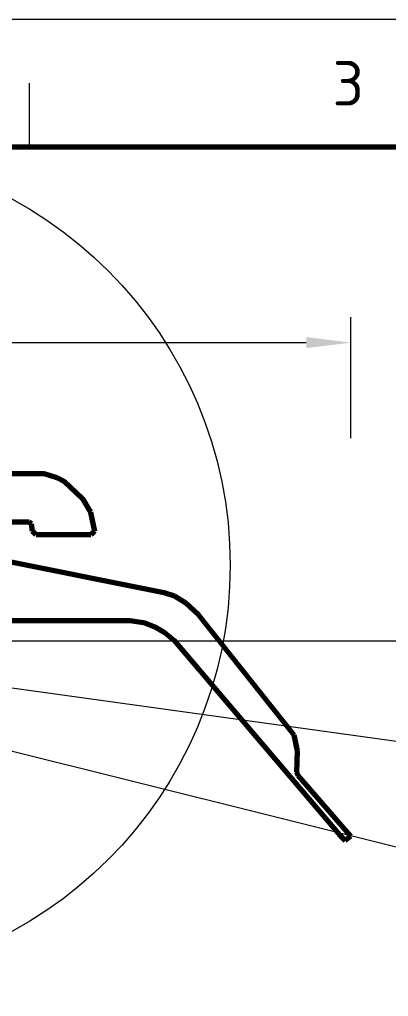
# Model space of a CAD drawing. Header units: millimetres. Extents: x 0 to 2208, y 0 to 420.
# Drawn here: x 109.2 to 138.2, y 220.4 to 297 of the extents above; entities that cross this region are included whole.
import ezdxf
from ezdxf.enums import TextEntityAlignment as Align

# ---------------------------------------------------------------- set-up
doc = ezdxf.new("R2010")
doc.units = ezdxf.units.MM
doc.linetypes.add('IRAM-E-TRAZOS', pattern=[5, 4, -1])
for name, color, linetype, lineweight in [('01-VISIBLE', 7, 'CONTINUOUS', 70), ('02-OCULTA', 4, 'IRAM-E-TRAZOS', 35), ('04-COTA', 3, 'CONTINUOUS', 18), ('06-TEXTO', 7, 'CONTINUOUS', 25), ('07-RECUADRO', 7, 'CONTINUOUS', 70), ('08-FINA', 5, 'CONTINUOUS', 18)]:
    doc.layers.add(name, color=color, linetype=linetype, lineweight=lineweight)
doc.styles.add('ISO3098', font='isocpeur.ttf')
doc.dimstyles.new('FLAMA-IRAM', dxfattribs={"dimtxt": 3.5, "dimasz": 3.5, "dimexe": 2, "dimexo": 1.5, "dimgap": 1, "dimtad": 1, "dimdec": 1, "dimtxsty": 'ISO3098', "dimblk": 'IRAM_FLECHA', "dimblk1": 'IRAM_FLECHA', "dimblk2": 'IRAM_FLECHA', "dimcen": 2.5, "dimclrd": 256, "dimclre": 256, "dimclrt": 256, "dimazin": 3, "dimtfac": 1, "dimtmove": 0, "dimatfit": 3, "dimlwd": 18, "dimlwe": 18})

# ---------------------------------------------------------------- blocks, each defined once
blk = doc.blocks.new('IRAM_FLECHA')
blk.add_solid([(0, 0), (-1, 0.125), (-1, -0.125)])

msp = doc.modelspace()

# ---------------------------------------------------------------- linework, layer by layer
at = {"layer": '01-VISIBLE'}
for p, q in [((94.002, 261.446), (111.16, 261.413)), ((111.16, 261.413), (112.165, 261.098)), ((112.165, 261.098), (112.75, 260.778)), ((112.75, 260.778), (114.15, 259.483)), ((114.15, 259.483), (114.785, 258.373)), ((114.785, 258.373), (115.105, 256.888)), ((109.995, 257.603), (97.665, 257.603)), ((110.18, 257.473), (109.995, 257.603)), ((110.235, 256.888), (110.18, 257.473)), ((110.525, 256.598), (110.235, 256.888)), ((114.81, 256.598), (110.525, 256.598)), ((115.105, 256.888), (114.81, 256.598)), ((120.58, 252.048), (101, 255.963)), ((121.375, 251.783), (120.58, 252.048)), ((122.275, 251.253), (121.375, 251.783)), ((123.25, 250.328), (122.275, 251.253)), ((101.16, 249.878), (117.88, 249.878)), ((117.88, 249.878), (118.94, 249.718)), ((118.94, 249.718), (119.945, 249.348)), ((130.765, 240.908), (123.25, 250.328)), ((119.945, 249.348), (120.58, 248.978)), ((120.58, 248.978), (121.345, 248.318)), ((121.345, 248.318), (134.31, 233.078)), ((131.03, 239.638), (130.765, 240.908)), ((130.98, 237.998), (131.03, 239.638)), ((131.085, 237.733), (130.98, 237.998)), ((135.21, 232.973), (131.085, 237.733)), ((134.31, 233.078), (134.76, 232.628)), ((134.76, 232.628), (135.21, 232.973))]:
    msp.add_line(p, q, dxfattribs=at)
at = {"layer": '02-OCULTA'}
for p, q in [((82.425, 261.468), (111.16, 261.413)), ((111.16, 261.413), (112.165, 261.098)), ((112.165, 261.098), (112.75, 260.778)), ((112.75, 260.778), (114.15, 259.483)), ((114.15, 259.483), (114.785, 258.373)), ((114.785, 258.373), (115.105, 256.888)), ((109.995, 257.603), (97.665, 257.603)), ((110.18, 257.473), (109.995, 257.603)), ((110.235, 256.888), (110.18, 257.473)), ((110.525, 256.598), (110.235, 256.888)), ((114.81, 256.598), (110.525, 256.598)), ((115.105, 256.888), (114.81, 256.598)), ((120.58, 252.048), (101, 255.963)), ((121.375, 251.783), (120.58, 252.048)), ((122.275, 251.253), (121.375, 251.783)), ((123.25, 250.328), (122.275, 251.253)), ((101.16, 249.878), (117.88, 249.878)), ((117.88, 249.878), (118.94, 249.718)), ((118.94, 249.718), (119.945, 249.348)), ((130.765, 240.908), (123.25, 250.328)), ((119.945, 249.348), (120.58, 248.978)), ((120.58, 248.978), (121.345, 248.318)), ((121.345, 248.318), (134.31, 233.078)), ((131.03, 239.638), (130.765, 240.908)), ((130.98, 237.998), (131.03, 239.638)), ((131.085, 237.733), (130.98, 237.998)), ((135.21, 232.973), (131.085, 237.733)), ((134.31, 233.078), (134.76, 232.628)), ((134.76, 232.628), (135.21, 232.973))]:
    msp.add_line(p, q, dxfattribs=at)
at = {"layer": '07-RECUADRO'}
msp.add_lwpolyline([(25, 10), (410, 10), (410, 287), (25, 287)], close=True, dxfattribs=at)
at = {"layer": '08-FINA'}
for p, q in [((110, 287), (110, 292)), ((150.21, 248.273), (104.915, 248.273)), ((150.248, 238.821), (89.465, 247.223)), ((150.328, 229.239), (89.465, 244.382))]:
    msp.add_line(p, q, dxfattribs=at)
msp.add_lwpolyline([(0, 0), (420, 0), (420, 297), (0, 297)], close=True, dxfattribs=at)
msp.add_circle((93.121, 254.22), 32.625, dxfattribs=at)

# ---------------------------------------------------------------- texts
at = {"layer": '06-TEXTO', "style": 'ISO3098'}
msp.add_text('3', height=3.5, dxfattribs=at).set_placement((135, 292), align=Align.MIDDLE_CENTER)

# ---------------------------------------------------------------- dimensions: what is measured, and where the dimension line sits
at = {"layer": '04-COTA'}
msp.add_linear_dim(base=(70.14, 271.673), p1=(70.14, 262.673), p2=(135.21, 262.673), dimstyle='FLAMA-IRAM', override={"dimlfac": 2}, dxfattribs=at).render()

doc.saveas('drawing.dxf')
